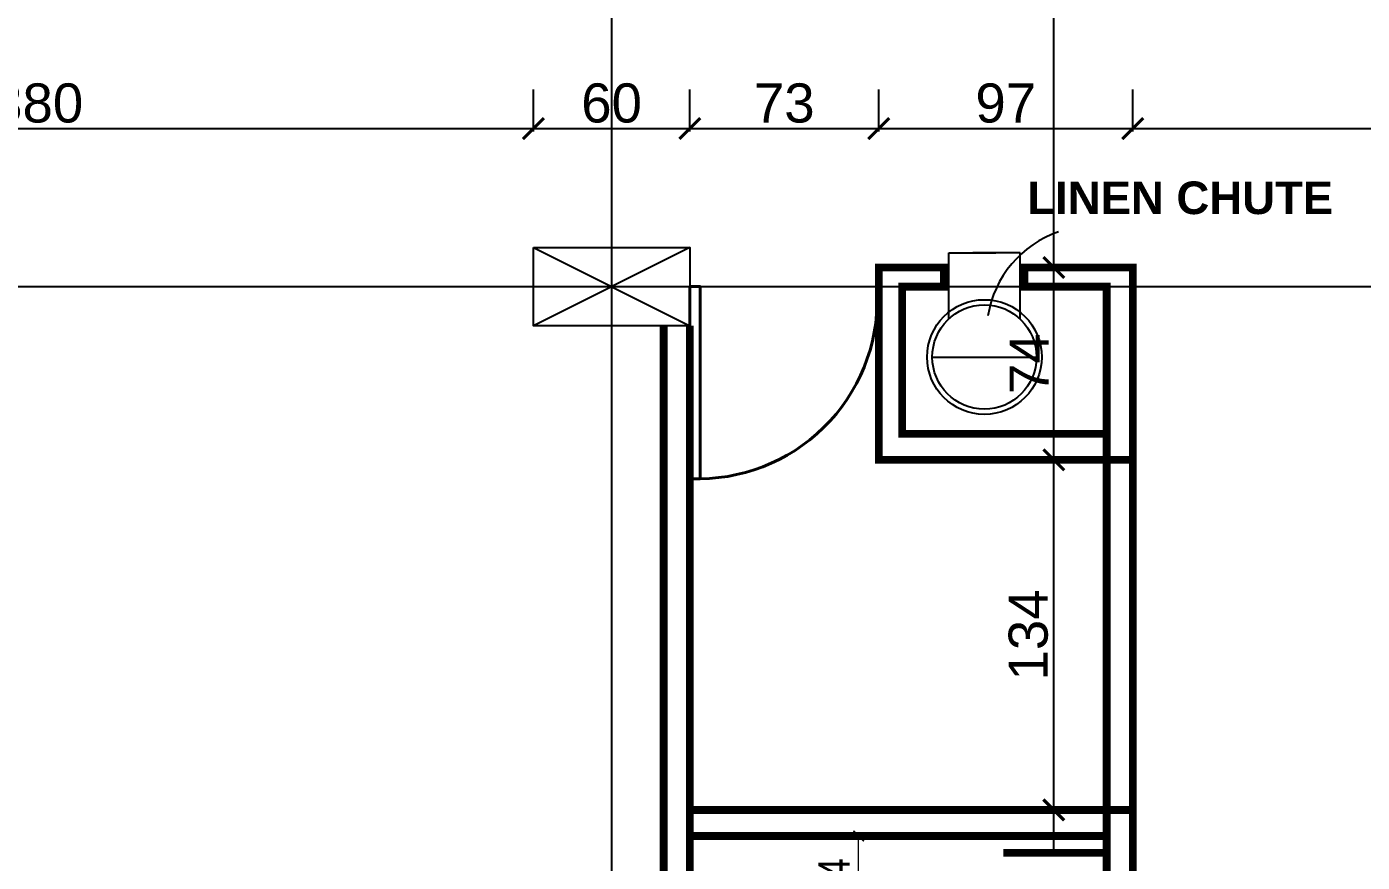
# Model space of a CAD drawing. Extents: x 250879 to 348495, y -51522 to -9360.
# Drawn here: x 288545 to 289057, y -20914 to -20593 of the extents above; entities that cross this region are included whole.
import ezdxf

# ---------------------------------------------------------------- set-up
doc = ezdxf.new("R2010")
doc.units = 0
doc.linetypes.add('CENTER', pattern=[50.8, 31.75, -6.35, 6.35, -6.35])
doc.layers.get('0').update_dxf_attribs({"linetype": 'CONTINUOUS'})
doc.layers.get('DEFPOINTS').update_dxf_attribs({"color": 9, "linetype": 'CONTINUOUS'})
for name, color, linetype, lineweight in [('A-Axis', 1, 'CENTER', 9), ('dimention', 151, 'CONTINUOUS', 13), ('SECTION-ar', 131, 'CONTINUOUS', 40)]:
    doc.layers.add(name, color=color, linetype=linetype, lineweight=lineweight)
for name, color, linetype in [('AXIS', 1, 'CONTINUOUS'), ('COLUMN', 5, 'CONTINUOUS'), ('TEXT', 3, 'CONTINUOUS'), ('WALL', 7, 'CONTINUOUS')]:
    doc.layers.add(name, color=color, linetype=linetype)
doc.styles.get("Standard").update_dxf_attribs({"font": 'sanss___.ttf', "height": 15})
doc.styles.add('STYLE4', font='arialbd.ttf', dxfattribs={"height": 0.2})
doc.styles.add('yon', font='ARIALN.TTF')
doc.dimstyles.new('CM', dxfattribs={"dimscale": 0, "dimtxt": 12, "dimasz": 0.4, "dimexe": 50, "dimexo": 1000, "dimgap": 0.03, "dimtad": 1, "dimdec": 0, "dimzin": 0, "dimdsep": 46, "dimtxsty": 'yon', "dimblk": 'Ar thick3', "dimcen": 3, "dimdle": 8, "dimse1": 1, "dimse2": 1, "dimclrd": 8, "dimclre": 8, "dimclrt": 30, "dimadec": 0, "dimazin": 0, "dimtfac": 1, "dimtdec": 0, "dimtix": 1, "dimtmove": 1, "dimatfit": 3, "dimfxl": 50, "dimtolj": 1, "dimtzin": 0, "dimlwd": 9, "dimarcsym": 0})
doc.dimstyles.new('STANDARD$0', dxfattribs={"dimscale": 0, "dimtxt": 12, "dimasz": 8, "dimexe": 15, "dimexo": 0.0625, "dimgap": 2, "dimtad": 1, "dimdec": 0, "dimzin": 0, "dimdsep": 46, "dimtxsty": 'Standard', "dimblk1": 'ARCHTICK', "dimblk2": 'ARCHTICK', "dimsah": 1, "dimcen": 0.09, "dimdle": 15, "dimclrd": 3, "dimclre": 3, "dimclrt": 3, "dimazin": 0, "dimtfac": 1, "dimtdec": 0, "dimtofl": 0, "dimtmove": 1, "dimatfit": 3, "dimldrblk": 'ARCHTICK', "dimfxl": 1.0455, "dimfxlon": 1, "dimtolj": 1, "dimtzin": 0, "dimarcsym": 0})

# ---------------------------------------------------------------- blocks, each defined once
blk = doc.blocks.new('COLUMN')
at = {"layer": 'AXIS'}
for p, q in [((236924.7, -9644.26), (236984.7, -9674.26)), ((236984.7, -9644.26), (236924.7, -9674.26))]:
    blk.add_line(p, q, dxfattribs=at)
at = {"layer": 'COLUMN'}
blk.add_lwpolyline([(236924.7, -9644.26), (236984.7, -9644.26), (236984.7, -9674.26), (236924.7, -9674.26)], close=True, dxfattribs=at)
blk = doc.blocks.new('AXISG')
at = {"layer": 'AXIS'}
for p, q in [((306395.36, -19949.16), (306395.36, -23531.69)), ((305601.38, -20692.83), (307936.9, -20692.83))]:
    blk.add_line(p, q, dxfattribs=at)
at = {"layer": 'WALL', "linetype": 'Continuous'}
blk.add_blockref('COLUMN', (69440.66, -11033.58), dxfattribs=at)
blk = doc.blocks.new('_ARCHTICK')
at = {"color": 0, "linetype": 'ByBlock', "const_width": 0.15}
blk.add_lwpolyline([(-0.5, -0.5), (0.5, 0.5)], dxfattribs=at)
blk = doc.blocks.new('*D419')
at = {"layer": 'DEFPOINTS', "color": 0, "linetype": 'Continuous', "transparency": 16777216}
for p in [(288969.07, -20759.29), (289163.15, -20759.29), (289050.29, -21067.83)]:
    blk.add_point(p, dxfattribs=at)
at = {"layer": 'WALL', "color": 3, "linetype": 'Continuous', "lineweight": -2, "transparency": 16777216}
for p, q in [((289163.15, -21082.83), (289163.15, -20744.29)), ((289162.11, -20759.29), (289178.15, -20759.29)), ((289162.11, -21067.83), (289178.15, -21067.83))]:
    blk.add_line(p, q, dxfattribs=at)
at = {"layer": 'WALL', "color": 3, "linetype": 'Continuous', "lineweight": -2, "transparency": 16777216, "xscale": 8, "yscale": 8, "zscale": 8}
for p, rotation in [((289163.15, -20759.29), 90), ((289163.15, -21067.83), 270)]:
    blk.add_blockref('_ARCHTICK', p, dxfattribs=dict(at, rotation=rotation))
at = {"layer": 'WALL', "color": 3, "linetype": 'Continuous', "transparency": 16777216, "insert": (289153.41, -20913.56), "char_height": 15, "attachment_point": 5, "rotation": 90}
blk.add_mtext('\\A1;309', dxfattribs=at)
blk = doc.blocks.new('*D420')
at = {"layer": 'DEFPOINTS', "color": 0, "linetype": 'Continuous', "transparency": 16777216}
for p in [(288969.07, -20685.5), (289163.15, -20685.5), (288969.07, -20759.29)]:
    blk.add_point(p, dxfattribs=at)
at = {"layer": 'WALL', "color": 3, "linetype": 'Continuous', "lineweight": -2, "transparency": 16777216}
for p, q in [((289163.15, -20774.29), (289163.15, -20670.5)), ((289162.11, -20685.5), (289178.15, -20685.5)), ((289162.11, -20759.29), (289178.15, -20759.29))]:
    blk.add_line(p, q, dxfattribs=at)
at = {"layer": 'WALL', "color": 3, "linetype": 'Continuous', "lineweight": -2, "transparency": 16777216, "xscale": 8, "yscale": 8, "zscale": 8}
for p, rotation in [((289163.15, -20685.5), 90), ((289163.15, -20759.29), 270)]:
    blk.add_blockref('_ARCHTICK', p, dxfattribs=dict(at, rotation=rotation))
at = {"layer": 'WALL', "color": 3, "linetype": 'Continuous', "transparency": 16777216, "insert": (289153.65, -20722.39), "char_height": 15, "attachment_point": 5, "rotation": 90}
blk.add_mtext('\\A1;74', dxfattribs=at)
blk = doc.blocks.new('*D421')
at = {"layer": 'DEFPOINTS', "color": 0, "linetype": 'Continuous', "transparency": 16777216}
for p in [(289210.53, -20397.1), (289232.67, -20397.1), (289022.81, -20685.5)]:
    blk.add_point(p, dxfattribs=at)
at = {"layer": 'WALL', "color": 3, "linetype": 'Continuous', "lineweight": -2, "transparency": 16777216}
for p, q in [((289232.67, -20700.5), (289232.67, -20382.1)), ((289231.62, -20397.1), (289247.67, -20397.1)), ((289231.62, -20685.5), (289247.67, -20685.5))]:
    blk.add_line(p, q, dxfattribs=at)
at = {"layer": 'WALL', "color": 3, "linetype": 'Continuous', "lineweight": -2, "transparency": 16777216, "xscale": 8, "yscale": 8, "zscale": 8}
for p, rotation in [((289232.67, -20397.1), 90), ((289232.67, -20685.5), 270)]:
    blk.add_blockref('_ARCHTICK', p, dxfattribs=dict(at, rotation=rotation))
at = {"layer": 'WALL', "color": 3, "linetype": 'Continuous', "transparency": 16777216, "insert": (289213.98, -20455.94), "char_height": 15, "attachment_point": 5, "rotation": 90}
blk.add_mtext('\\A1;288', dxfattribs=at)
blk = doc.blocks.new('*D861')
at = {"layer": 'DEFPOINTS', "color": 0, "linetype": 'Continuous', "transparency": 16777216}
for p in [(288912.44, -20759.29), (288938.77, -20759.29), (288938.77, -20893.58)]:
    blk.add_point(p, dxfattribs=at)
at = {"layer": 'WALL', "color": 3, "linetype": 'Continuous', "lineweight": -2, "transparency": 16777216}
for p, q in [((288938.77, -20908.58), (288938.77, -20744.29)), ((288937.72, -20759.29), (288953.77, -20759.29)), ((288938.77, -20893.58), (288923.77, -20893.58))]:
    blk.add_line(p, q, dxfattribs=at)
at = {"layer": 'WALL', "color": 3, "linetype": 'Continuous', "lineweight": -2, "transparency": 16777216, "xscale": 8, "yscale": 8, "zscale": 8}
for p, rotation in [((288938.77, -20759.29), 90), ((288938.77, -20893.58), 270)]:
    blk.add_blockref('_ARCHTICK', p, dxfattribs=dict(at, rotation=rotation))
at = {"layer": 'WALL', "color": 3, "linetype": 'Continuous', "transparency": 16777216, "insert": (288929.03, -20826.43), "char_height": 15, "attachment_point": 5, "rotation": 90}
blk.add_mtext('\\A1;134', dxfattribs=at)
blk = doc.blocks.new('*D862')
at = {"layer": 'DEFPOINTS', "color": 0, "linetype": 'Continuous', "transparency": 16777216}
for p in [(288880.59, -20685.5), (288938.77, -20685.5), (288912.44, -20759.29)]:
    blk.add_point(p, dxfattribs=at)
at = {"layer": 'WALL', "color": 3, "linetype": 'Continuous', "lineweight": -2, "transparency": 16777216}
for p, q in [((288938.77, -20774.29), (288938.77, -20670.5)), ((288937.72, -20685.5), (288953.77, -20685.5)), ((288937.72, -20759.29), (288953.77, -20759.29))]:
    blk.add_line(p, q, dxfattribs=at)
at = {"layer": 'WALL', "color": 3, "linetype": 'Continuous', "lineweight": -2, "transparency": 16777216, "xscale": 8, "yscale": 8, "zscale": 8}
for p, rotation in [((288938.77, -20685.5), 90), ((288938.77, -20759.29), 270)]:
    blk.add_blockref('_ARCHTICK', p, dxfattribs=dict(at, rotation=rotation))
at = {"layer": 'WALL', "color": 3, "linetype": 'Continuous', "transparency": 16777216, "insert": (288929.27, -20722.39), "char_height": 15, "attachment_point": 5, "rotation": 90}
blk.add_mtext('\\A1;74', dxfattribs=at)
blk = doc.blocks.new('*D863')
at = {"layer": 'DEFPOINTS', "color": 0, "linetype": 'Continuous', "transparency": 16777216}
for p in [(288936.41, -20397.1), (288938.77, -20397.1), (288880.59, -20685.5)]:
    blk.add_point(p, dxfattribs=at)
at = {"layer": 'WALL', "color": 3, "linetype": 'Continuous', "lineweight": -2, "transparency": 16777216}
for p, q in [((288938.77, -20700.5), (288938.77, -20382.1)), ((288937.72, -20397.1), (288953.77, -20397.1)), ((288937.72, -20685.5), (288953.77, -20685.5))]:
    blk.add_line(p, q, dxfattribs=at)
at = {"layer": 'WALL', "color": 3, "linetype": 'Continuous', "lineweight": -2, "transparency": 16777216, "xscale": 8, "yscale": 8, "zscale": 8}
for p, rotation in [((288938.77, -20397.1), 90), ((288938.77, -20685.5), 270)]:
    blk.add_blockref('_ARCHTICK', p, dxfattribs=dict(at, rotation=rotation))
at = {"layer": 'WALL', "color": 3, "linetype": 'Continuous', "transparency": 16777216, "insert": (288929.04, -20541.3), "char_height": 15, "attachment_point": 5, "rotation": 90}
blk.add_mtext('\\A1;288', dxfattribs=at)
blk = doc.blocks.new('*D898')
at = {"layer": 'DEFPOINTS', "color": 0, "linetype": 'Continuous', "transparency": 16777216}
for p in [(288739.07, -20632.2), (288358.59, -20677.83), (288739.07, -20677.83)]:
    blk.add_point(p, dxfattribs=at)
at = {"layer": 'WALL', "color": 3, "linetype": 'Continuous', "lineweight": -2, "transparency": 16777216}
for p, q in [((288358.59, -20633.25), (288358.59, -20617.2)), ((288739.07, -20633.25), (288739.07, -20617.2)), ((288343.59, -20632.2), (288754.07, -20632.2))]:
    blk.add_line(p, q, dxfattribs=at)
at = {"layer": 'WALL', "color": 3, "linetype": 'Continuous', "lineweight": -2, "transparency": 16777216, "xscale": 8, "yscale": 8, "zscale": 8, "rotation": 180}
blk.add_blockref('_ARCHTICK', (288358.59, -20632.2), dxfattribs=at)
at = {"layer": 'WALL', "color": 3, "linetype": 'Continuous', "lineweight": -2, "transparency": 16777216, "xscale": 8, "yscale": 8, "zscale": 8}
blk.add_blockref('_ARCHTICK', (288739.07, -20632.2), dxfattribs=at)
at = {"layer": 'WALL', "color": 3, "linetype": 'Continuous', "transparency": 16777216, "insert": (288548.83, -20622.47), "char_height": 15, "attachment_point": 5}
blk.add_mtext('\\A1;380', dxfattribs=at)
blk = doc.blocks.new('*D899')
at = {"layer": 'DEFPOINTS', "color": 0, "linetype": 'Continuous', "transparency": 16777216}
for p in [(288799.07, -20632.2), (288739.07, -20677.83), (288799.07, -20677.83)]:
    blk.add_point(p, dxfattribs=at)
at = {"layer": 'WALL', "color": 3, "linetype": 'Continuous', "lineweight": -2, "transparency": 16777216}
for p, q in [((288739.07, -20633.25), (288739.07, -20617.2)), ((288799.07, -20633.25), (288799.07, -20617.2)), ((288724.07, -20632.2), (288814.07, -20632.2))]:
    blk.add_line(p, q, dxfattribs=at)
at = {"layer": 'WALL', "color": 3, "linetype": 'Continuous', "lineweight": -2, "transparency": 16777216, "xscale": 8, "yscale": 8, "zscale": 8, "rotation": 180}
blk.add_blockref('_ARCHTICK', (288739.07, -20632.2), dxfattribs=at)
at = {"layer": 'WALL', "color": 3, "linetype": 'Continuous', "lineweight": -2, "transparency": 16777216, "xscale": 8, "yscale": 8, "zscale": 8}
blk.add_blockref('_ARCHTICK', (288799.07, -20632.2), dxfattribs=at)
at = {"layer": 'WALL', "color": 3, "linetype": 'Continuous', "transparency": 16777216, "insert": (288769.07, -20622.47), "char_height": 15, "attachment_point": 5}
blk.add_mtext('\\A1;60', dxfattribs=at)
blk = doc.blocks.new('*D900')
at = {"layer": 'DEFPOINTS', "color": 0, "linetype": 'Continuous', "transparency": 16777216}
for p in [(288871.59, -20632.2), (288799.07, -20677.83), (288871.59, -20685.5)]:
    blk.add_point(p, dxfattribs=at)
at = {"layer": 'WALL', "color": 3, "linetype": 'Continuous', "lineweight": -2, "transparency": 16777216}
for p, q in [((288799.07, -20633.25), (288799.07, -20617.2)), ((288871.59, -20633.25), (288871.59, -20617.2)), ((288784.07, -20632.2), (288886.59, -20632.2))]:
    blk.add_line(p, q, dxfattribs=at)
at = {"layer": 'WALL', "color": 3, "linetype": 'Continuous', "lineweight": -2, "transparency": 16777216, "xscale": 8, "yscale": 8, "zscale": 8, "rotation": 180}
blk.add_blockref('_ARCHTICK', (288799.07, -20632.2), dxfattribs=at)
at = {"layer": 'WALL', "color": 3, "linetype": 'Continuous', "lineweight": -2, "transparency": 16777216, "xscale": 8, "yscale": 8, "zscale": 8}
blk.add_blockref('_ARCHTICK', (288871.59, -20632.2), dxfattribs=at)
at = {"layer": 'WALL', "color": 3, "linetype": 'Continuous', "transparency": 16777216, "insert": (288835.33, -20622.47), "char_height": 15, "attachment_point": 5}
blk.add_mtext('\\A1;73', dxfattribs=at)
blk = doc.blocks.new('*D901')
at = {"layer": 'DEFPOINTS', "color": 0, "linetype": 'Continuous', "transparency": 16777216}
for p in [(288969.07, -20632.2), (288871.59, -20685.5), (288969.07, -20685.5)]:
    blk.add_point(p, dxfattribs=at)
at = {"layer": 'WALL', "color": 3, "linetype": 'Continuous', "lineweight": -2, "transparency": 16777216}
for p, q in [((288871.59, -20633.25), (288871.59, -20617.2)), ((288969.07, -20633.25), (288969.07, -20617.2)), ((288856.59, -20632.2), (288984.07, -20632.2))]:
    blk.add_line(p, q, dxfattribs=at)
at = {"layer": 'WALL', "color": 3, "linetype": 'Continuous', "lineweight": -2, "transparency": 16777216, "xscale": 8, "yscale": 8, "zscale": 8, "rotation": 180}
blk.add_blockref('_ARCHTICK', (288871.59, -20632.2), dxfattribs=at)
at = {"layer": 'WALL', "color": 3, "linetype": 'Continuous', "lineweight": -2, "transparency": 16777216, "xscale": 8, "yscale": 8, "zscale": 8}
blk.add_blockref('_ARCHTICK', (288969.07, -20632.2), dxfattribs=at)
at = {"layer": 'WALL', "color": 3, "linetype": 'Continuous', "transparency": 16777216, "insert": (288920.33, -20622.48), "char_height": 15, "attachment_point": 5}
blk.add_mtext('\\A1;97', dxfattribs=at)
blk = doc.blocks.new('*D902')
at = {"layer": 'DEFPOINTS', "color": 0, "linetype": 'Continuous', "transparency": 16777216}
for p in [(289379.39, -20632.2), (289379.39, -20677.83), (288969.07, -20685.5)]:
    blk.add_point(p, dxfattribs=at)
at = {"layer": 'WALL', "color": 3, "linetype": 'Continuous', "lineweight": -2, "transparency": 16777216}
for p, q in [((288969.07, -20633.25), (288969.07, -20617.2)), ((289379.39, -20633.25), (289379.39, -20617.2)), ((288954.07, -20632.2), (289394.39, -20632.2))]:
    blk.add_line(p, q, dxfattribs=at)
at = {"layer": 'WALL', "color": 3, "linetype": 'Continuous', "lineweight": -2, "transparency": 16777216, "xscale": 8, "yscale": 8, "zscale": 8, "rotation": 180}
blk.add_blockref('_ARCHTICK', (288969.07, -20632.2), dxfattribs=at)
at = {"layer": 'WALL', "color": 3, "linetype": 'Continuous', "lineweight": -2, "transparency": 16777216, "xscale": 8, "yscale": 8, "zscale": 8}
blk.add_blockref('_ARCHTICK', (289379.39, -20632.2), dxfattribs=at)
at = {"layer": 'WALL', "color": 3, "linetype": 'Continuous', "transparency": 16777216, "insert": (289174.23, -20622.48), "char_height": 15, "attachment_point": 5}
blk.add_mtext('\\A1;410', dxfattribs=at)
blk = doc.blocks.new('Ar thick3')
at = {"layer": 'dimention'}
blk.add_line((0, 16.2), (0, -16.2), dxfattribs=at)
at = {"layer": 'dimention', "const_width": 1.5}
blk.add_lwpolyline([(-5, -5.1), (5, 4.9)], dxfattribs=at)
blk = doc.blocks.new('*D1523')
at = {"layer": 'DEFPOINTS', "color": 0, "linetype": 'Continuous', "transparency": 16777216}
for p in [(288863.83, -20903.58), (288900.92, -20903.58), (288900.92, -21067.83)]:
    blk.add_point(p, dxfattribs=at)
at = {"layer": 'WALL', "color": 8, "linetype": 'Continuous', "lineweight": 9, "transparency": 16777216}
blk.add_line((288863.83, -21067.43), (288863.83, -20903.98), dxfattribs=at)
at = {"layer": 'WALL', "color": 8, "linetype": 'Continuous', "lineweight": 9, "transparency": 16777216, "xscale": 0.4, "yscale": 0.4, "zscale": 0.4}
for p, rotation in [((288863.83, -20903.58), 90), ((288863.83, -21067.83), 270)]:
    blk.add_blockref('Ar thick3', p, dxfattribs=dict(at, rotation=rotation))
at = {"layer": 'WALL', "color": 30, "linetype": 'Continuous', "transparency": 16777216, "insert": (288854.51, -20923.51), "char_height": 12, "attachment_point": 5, "rotation": 90, "style": 'yon'}
blk.add_mtext('\\A1;164', dxfattribs=at)

msp = doc.modelspace()

# ---------------------------------------------------------------- linework, layer by layer
at = {"layer": 'A-Axis'}
msp.add_line((288799.07146, -20692.83296), (288875.07146, -20692.83296), dxfattribs=at)
at = {"layer": 'AXIS'}
for p, q in [((288769.07146, -19873.99297), (288769.07146, -23471.69157)), ((288214.22637, -20692.83296), (290310.61209, -20692.83296))]:
    msp.add_line(p, q, dxfattribs=at)
at = {"layer": 'SECTION-ar', "ltscale": 20}
msp.add_lwpolyline([(288799.07146, -20692.83296), (288803.07146, -20692.83296), (288803.07146, -20766.51296), (288799.07146, -20766.51296)], close=True, dxfattribs=at)
msp.add_arc((288802.42723, -20697.94148), 68.57451, 270.5382781, 4.2722593, dxfattribs=at)
at = {"layer": 'WALL', "linetype": 'Continuous'}
for p, q in [((288898.44883, -20705.25208), (288898.44883, -20679.81819)), ((288898.44883, -20679.81819), (288916.53361, -20679.81819)), ((288925.83869, -20679.81819), (288907.75391, -20679.81819)), ((288925.83869, -20705.25208), (288925.83869, -20679.81819)), ((288896.57409, -20692.83296), (288927.50888, -20692.83296)), ((288892.14376, -20719.82771), (288932.14376, -20719.82771))]:
    msp.add_line(p, q, dxfattribs=at)
at = {"layer": 'WALL', "linetype": 'Continuous', "const_width": 3}
for points in [[(288969.07146, -20759.28907), (288871.5946, -20759.28907), (288871.5946, -20685.49755)], [(288871.5946, -20685.49755), (288880.59245, -20685.49755), (288896.57409, -20685.49755), (288896.57409, -20692.83296), (288880.59245, -20692.83296)], [(288959.07146, -20749.28907), (288959.07146, -20692.83296), (288927.50888, -20692.83296), (288927.50888, -20685.49755), (288969.07146, -20685.49755), (288969.07146, -20759.28907), (288871.5946, -20759.28907), (288871.5946, -20685.49755), (288896.57409, -20685.49755), (288896.57409, -20692.83296), (288880.59245, -20692.83296), (288880.59245, -20749.28907), (288959.07146, -20749.28907), (288959.07146, -20692.83296), (288927.50888, -20692.83296), (288927.50888, -20685.49755), (288969.07146, -20685.49755)], [(288969.07146, -20685.49755), (288958.34902, -20685.49755), (288927.50888, -20685.49755), (288927.50888, -20692.83296), (288958.34902, -20692.83296)], [(288959.07146, -20903.57755), (288959.07146, -20692.83296)], [(288969.07146, -20893.57755), (288969.07146, -20692.83296)], [(288789.07146, -20707.83296), (288789.07146, -21077.83296)], [(288799.07146, -20707.83296), (288799.07146, -21077.83296)], [(288960.33555, -20759.41577), (288960.33555, -20759.28907)], [(288969.07146, -21077.83296), (288969.07146, -20893.57755), (288799.07146, -20893.57755)], [(288893.75303, -21077.83296), (288959.07146, -21077.83296), (288959.07146, -20903.57755), (288799.07146, -20903.57755)]]:
    msp.add_lwpolyline(points, dxfattribs=at)
at = {"layer": 'WALL', "color": 6, "linetype": 'Continuous', "const_width": 3}
msp.add_lwpolyline([(288959.07146, -20910.00581), (288919.33986, -20910.00581)], dxfattribs=at)
at = {"layer": 'WALL', "linetype": 'Continuous'}
for radius in [22, 20]:
    msp.add_circle((288912.14376, -20719.82771), radius, dxfattribs=at)
at = {"layer": 'WALL', "linetype": 'Continuous', "ltscale": 3}
msp.add_arc((288954.16023, -20710.672), 41.23576, 109.2559152, 170.6461155, dxfattribs=at)

# ---------------------------------------------------------------- block references
at = {"layer": 'WALL', "linetype": 'Continuous'}
msp.add_blockref('AXISG', (-17626.28918, 0), dxfattribs=at)

# ---------------------------------------------------------------- texts
at = {"layer": 'TEXT', "insert": (288928.59676, -20652.49763), "char_height": 12.5, "width": 158.3714509, "attachment_point": 1, "style": 'STYLE4'}
msp.add_mtext('LINEN CHUTE', dxfattribs=at)

# ---------------------------------------------------------------- dimensions: what is measured, and where the dimension line sits
at = {"layer": 'WALL', "linetype": 'Continuous'}
for base, p1, p2, picture, middle in [((288938.76825, -20397.0995), (288880.59245, -20685.49755), (288936.40675, -20397.0995), '*D863', (288929.04192, -20541.29853)), ((288938.76825, -20685.49755), (288912.44431, -20759.28907), (288880.59245, -20685.49755), '*D862', (288929.26825, -20722.39331)), ((289163.15091, -20685.49755), (288969.07146, -20759.28907), (288969.07146, -20685.49755), '*D420', (289153.65091, -20722.39331)), ((288938.76825, -20759.28907), (288938.76825, -20893.57755), (288912.44431, -20759.28907), '*D861', (288929.03163, -20826.43331)), ((289163.15091, -20759.28907), (289050.29312, -21067.83296), (288969.07146, -20759.28907), '*D419', (289153.41429, -20913.56102))]:
    dim = msp.add_linear_dim(base=base, p1=p1, p2=p2, angle=90, dimstyle='STANDARD$0', override={"dimscale": 1}, dxfattribs=at)
    dim.commit()
    dim.dimension.update_dxf_attribs({"geometry": picture, "text_midpoint": middle})
for base, p1, p2, dimstyle, picture, middle in [((289232.66648, -20397.0995), (289022.80958, -20685.49755), (289210.53188, -20397.0995), 'STANDARD$0', '*D421', (289223.70634, -20455.93983)), ((288863.82611, -20903.57755), (288900.91776, -21067.83296), (288900.91776, -20903.57755), 'CM', '*D1523', (288860.66377, -20923.51004))]:
    dim = msp.add_linear_dim(base=base, p1=p1, p2=p2, angle=90, dimstyle=dimstyle, override={"dimscale": 1}, dxfattribs=at)
    dim.commit()
    dim.dimension.update_dxf_attribs({"geometry": picture, "text_midpoint": middle, "dimtype": 160})
for base, p1, p2, picture, middle in [((288739.07146, -20632.20268), (288358.59458, -20677.83296), (288739.07146, -20677.83296), '*D898', (288548.83302, -20622.46606)), ((288799.07146, -20632.20268), (288739.07146, -20677.83296), (288799.07146, -20677.83296), '*D899', (288769.07146, -20622.46606)), ((288871.5946, -20632.20268), (288799.07146, -20677.83296), (288871.5946, -20685.49755), '*D900', (288835.33303, -20622.46606)), ((288969.07146, -20632.20268), (288871.5946, -20685.49755), (288969.07146, -20685.49755), '*D901', (288920.33303, -20622.47635)), ((289379.39038, -20632.20268), (288969.07146, -20685.49755), (289379.39038, -20677.83296), '*D902', (289174.23092, -20622.47635))]:
    dim = msp.add_linear_dim(base=base, p1=p1, p2=p2, dimstyle='STANDARD$0', override={"dimscale": 1}, dxfattribs=at)
    dim.commit()
    dim.dimension.update_dxf_attribs({"geometry": picture, "text_midpoint": middle})

doc.saveas('drawing.dxf')
